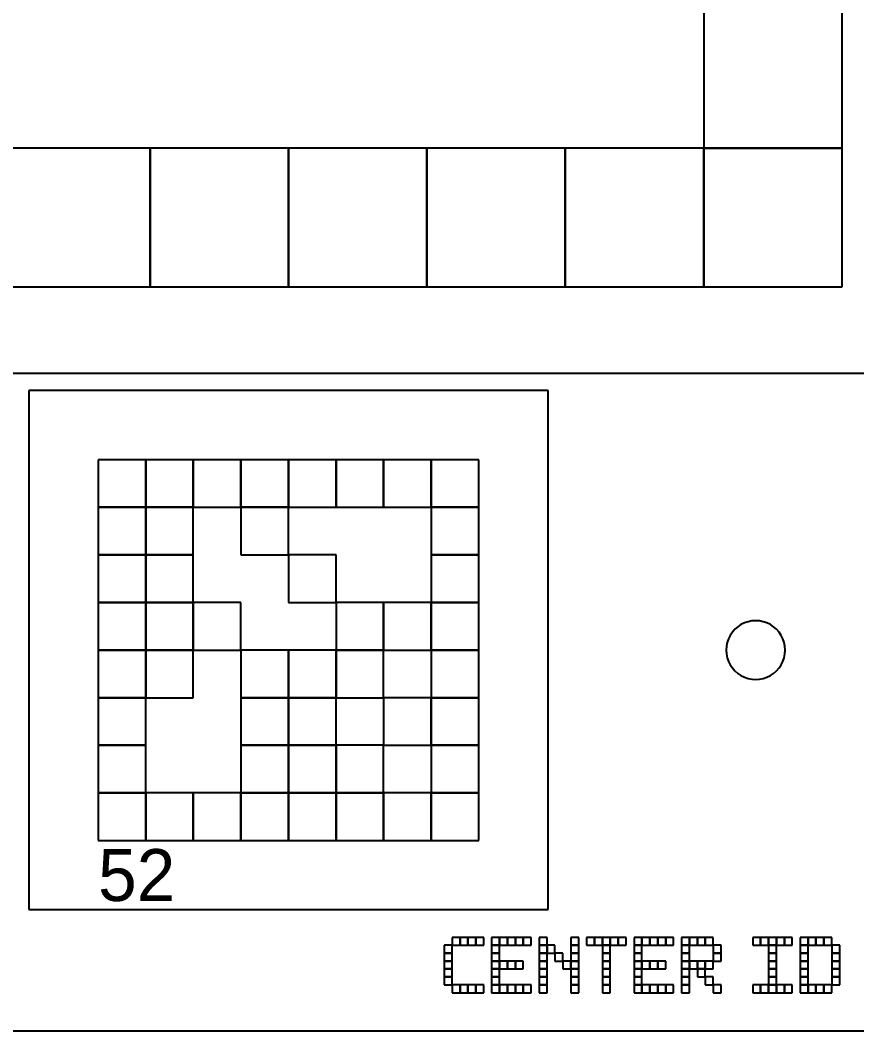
# Model space of a CAD drawing. Extents: x 0 to 490, y -8 to 329.
# Drawn here: x 399.5 to 447.8, y 0 to 58.4 of the extents above; entities that cross this region are included whole.
import ezdxf

# ---------------------------------------------------------------- set-up
doc = ezdxf.new("R2010")
doc.units = 0
for name, color, linetype in [('BLACK_POCKET', 7, 'CONTINUOUS'), ('BOARD_TEXT', 2, 'CONTINUOUS'), ('CUT', 1, 'CONTINUOUS'), ('LABEL', 3, 'CONTINUOUS'), ('MOUNT_HOLE', 5, 'CONTINUOUS'), ('QUIET_ZONE', 4, 'CONTINUOUS'), ('TAG_BOUNDARY', 8, 'CONTINUOUS')]:
    doc.layers.add(name, color=color, linetype=linetype)

msp = doc.modelspace()

# ---------------------------------------------------------------- linework, layer by layer
at = {"layer": 'BLACK_POCKET'}
for p, q in [((439, 59), (439, 51)), ((447, 51), (447, 59)), ((407, 51), (399, 51)), ((407, 43), (407, 51)), ((415, 51), (407, 51)), ((407, 51), (407, 43)), ((415, 43), (415, 51)), ((423, 51), (415, 51)), ((415, 51), (415, 43)), ((423, 43), (423, 51)), ((431, 51), (423, 51)), ((423, 51), (423, 43)), ((431, 43), (431, 51)), ((439, 51), (431, 51)), ((431, 51), (431, 43)), ((439, 51), (447, 51)), ((439, 43), (439, 51)), ((447, 51), (439, 51)), ((439, 51), (439, 43)), ((447, 43), (447, 51)), ((399, 43), (407, 43)), ((407, 43), (415, 43)), ((415, 43), (423, 43)), ((423, 43), (431, 43)), ((431, 43), (439, 43)), ((439, 43), (447, 43)), ((406.75, 33), (404, 33)), ((404, 33), (404, 30.25)), ((406.75, 30.25), (406.75, 33)), ((409.5, 33), (406.75, 33)), ((406.75, 33), (406.75, 30.25)), ((409.5, 30.25), (409.5, 33)), ((412.25, 33), (409.5, 33)), ((409.5, 33), (409.5, 30.25)), ((412.25, 30.25), (412.25, 33)), ((415, 33), (412.25, 33)), ((412.25, 33), (412.25, 30.25)), ((415, 30.25), (415, 33)), ((417.75, 33), (415, 33)), ((415, 33), (415, 30.25)), ((417.75, 30.25), (417.75, 33)), ((420.5, 33), (417.75, 33)), ((417.75, 33), (417.75, 30.25)), ((420.5, 30.25), (420.5, 33)), ((423.25, 33), (420.5, 33)), ((420.5, 33), (420.5, 30.25)), ((423.25, 30.25), (423.25, 33)), ((426, 33), (423.25, 33)), ((423.25, 33), (423.25, 30.25)), ((426, 30.25), (426, 33)), ((404, 30.25), (406.75, 30.25)), ((406.75, 30.25), (404, 30.25)), ((404, 30.25), (404, 27.5)), ((406.75, 30.25), (409.5, 30.25)), ((406.75, 27.5), (406.75, 30.25)), ((409.5, 30.25), (406.75, 30.25)), ((406.75, 30.25), (406.75, 27.5)), ((409.5, 30.25), (412.25, 30.25)), ((409.5, 27.5), (409.5, 30.25)), ((412.25, 30.25), (415, 30.25)), ((415, 30.25), (412.25, 30.25)), ((412.25, 30.25), (412.25, 27.5)), ((415, 30.25), (417.75, 30.25)), ((415, 27.5), (415, 30.25)), ((417.75, 30.25), (420.5, 30.25)), ((420.5, 30.25), (423.25, 30.25)), ((423.25, 30.25), (426, 30.25)), ((426, 30.25), (423.25, 30.25)), ((423.25, 30.25), (423.25, 27.5)), ((426, 27.5), (426, 30.25)), ((404, 27.5), (406.75, 27.5)), ((406.75, 27.5), (404, 27.5)), ((404, 27.5), (404, 24.75)), ((406.75, 27.5), (409.5, 27.5)), ((406.75, 24.75), (406.75, 27.5)), ((409.5, 27.5), (406.75, 27.5)), ((406.75, 27.5), (406.75, 24.75)), ((409.5, 24.75), (409.5, 27.5)), ((412.25, 27.5), (415, 27.5)), ((417.75, 27.5), (415, 27.5)), ((415, 27.5), (415, 24.75)), ((417.75, 24.75), (417.75, 27.5)), ((423.25, 27.5), (426, 27.5)), ((426, 27.5), (423.25, 27.5)), ((423.25, 27.5), (423.25, 24.75)), ((426, 24.75), (426, 27.5)), ((404, 24.75), (406.75, 24.75)), ((406.75, 24.75), (404, 24.75)), ((404, 24.75), (404, 22)), ((406.75, 24.75), (409.5, 24.75)), ((406.75, 22), (406.75, 24.75)), ((409.5, 24.75), (406.75, 24.75)), ((406.75, 24.75), (406.75, 22)), ((409.5, 22), (409.5, 24.75)), ((412.25, 24.75), (409.5, 24.75)), ((409.5, 24.75), (409.5, 22)), ((412.25, 22), (412.25, 24.75)), ((415, 24.75), (417.75, 24.75)), ((420.5, 24.75), (417.75, 24.75)), ((417.75, 24.75), (417.75, 22)), ((420.5, 22), (420.5, 24.75)), ((423.25, 24.75), (420.5, 24.75)), ((420.5, 24.75), (420.5, 22)), ((423.25, 24.75), (426, 24.75)), ((423.25, 22), (423.25, 24.75)), ((426, 24.75), (423.25, 24.75)), ((423.25, 24.75), (423.25, 22)), ((426, 22), (426, 24.75)), ((404, 22), (406.75, 22)), ((406.75, 22), (404, 22)), ((404, 22), (404, 19.25)), ((406.75, 22), (409.5, 22)), ((406.75, 19.25), (406.75, 22)), ((409.5, 22), (406.75, 22)), ((406.75, 22), (406.75, 19.25)), ((409.5, 22), (412.25, 22)), ((409.5, 19.25), (409.5, 22)), ((415, 22), (412.25, 22)), ((412.25, 22), (412.25, 19.25)), ((415, 19.25), (415, 22)), ((417.75, 22), (415, 22)), ((415, 22), (415, 19.25)), ((417.75, 22), (420.5, 22)), ((417.75, 19.25), (417.75, 22)), ((420.5, 22), (417.75, 22)), ((417.75, 22), (417.75, 19.25)), ((420.5, 22), (423.25, 22)), ((420.5, 19.25), (420.5, 22)), ((423.25, 22), (426, 22)), ((426, 22), (423.25, 22)), ((423.25, 22), (423.25, 19.25)), ((426, 19.25), (426, 22)), ((404, 19.25), (406.75, 19.25)), ((406.75, 19.25), (404, 19.25)), ((404, 19.25), (404, 16.5)), ((406.75, 19.25), (409.5, 19.25)), ((406.75, 16.5), (406.75, 19.25)), ((412.25, 19.25), (415, 19.25)), ((415, 19.25), (412.25, 19.25)), ((412.25, 19.25), (412.25, 16.5)), ((415, 19.25), (417.75, 19.25)), ((415, 16.5), (415, 19.25)), ((417.75, 19.25), (415, 19.25)), ((415, 19.25), (415, 16.5)), ((417.75, 19.25), (420.5, 19.25)), ((417.75, 16.5), (417.75, 19.25)), ((423.25, 19.25), (420.5, 19.25)), ((420.5, 19.25), (420.5, 16.5)), ((423.25, 19.25), (426, 19.25)), ((423.25, 16.5), (423.25, 19.25)), ((426, 19.25), (423.25, 19.25)), ((423.25, 19.25), (423.25, 16.5)), ((426, 16.5), (426, 19.25)), ((404, 16.5), (406.75, 16.5)), ((406.75, 16.5), (404, 16.5)), ((404, 16.5), (404, 13.75)), ((406.75, 13.75), (406.75, 16.5)), ((412.25, 16.5), (415, 16.5)), ((415, 16.5), (412.25, 16.5)), ((412.25, 16.5), (412.25, 13.75)), ((415, 16.5), (417.75, 16.5)), ((415, 13.75), (415, 16.5)), ((417.75, 16.5), (415, 16.5)), ((415, 16.5), (415, 13.75)), ((417.75, 13.75), (417.75, 16.5)), ((420.5, 16.5), (417.75, 16.5)), ((417.75, 16.5), (417.75, 13.75)), ((420.5, 16.5), (423.25, 16.5)), ((420.5, 13.75), (420.5, 16.5)), ((423.25, 16.5), (426, 16.5)), ((426, 16.5), (423.25, 16.5)), ((423.25, 16.5), (423.25, 13.75)), ((426, 13.75), (426, 16.5)), ((404, 13.75), (406.75, 13.75)), ((406.75, 13.75), (404, 13.75)), ((404, 13.75), (404, 11)), ((406.75, 11), (406.75, 13.75)), ((409.5, 13.75), (406.75, 13.75)), ((406.75, 13.75), (406.75, 11)), ((409.5, 11), (409.5, 13.75)), ((412.25, 13.75), (409.5, 13.75)), ((409.5, 13.75), (409.5, 11)), ((412.25, 13.75), (415, 13.75)), ((412.25, 11), (412.25, 13.75)), ((415, 13.75), (412.25, 13.75)), ((412.25, 13.75), (412.25, 11)), ((415, 13.75), (417.75, 13.75)), ((415, 11), (415, 13.75)), ((417.75, 13.75), (415, 13.75)), ((415, 13.75), (415, 11)), ((417.75, 13.75), (420.5, 13.75)), ((417.75, 11), (417.75, 13.75)), ((420.5, 13.75), (417.75, 13.75)), ((417.75, 13.75), (417.75, 11)), ((420.5, 11), (420.5, 13.75)), ((423.25, 13.75), (420.5, 13.75)), ((420.5, 13.75), (420.5, 11)), ((423.25, 13.75), (426, 13.75)), ((423.25, 11), (423.25, 13.75)), ((426, 13.75), (423.25, 13.75)), ((423.25, 13.75), (423.25, 11)), ((426, 11), (426, 13.75)), ((404, 11), (406.75, 11)), ((406.75, 11), (409.5, 11)), ((409.5, 11), (412.25, 11)), ((412.25, 11), (415, 11)), ((415, 11), (417.75, 11)), ((417.75, 11), (420.5, 11)), ((420.5, 11), (423.25, 11)), ((423.25, 11), (426, 11))]:
    msp.add_line(p, q, dxfattribs=at)
at = {"layer": 'BOARD_TEXT'}
for p, q in [((424.914286, 5.4), (424.457143, 5.4)), ((424.457143, 5.4), (424.457143, 4.942857)), ((424.914286, 4.942857), (424.914286, 5.4)), ((425.371429, 5.4), (424.914286, 5.4)), ((424.914286, 5.4), (424.914286, 4.942857)), ((425.371429, 4.942857), (425.371429, 5.4)), ((425.828571, 5.4), (425.371429, 5.4)), ((425.371429, 5.4), (425.371429, 4.942857)), ((425.828571, 4.942857), (425.828571, 5.4)), ((426.285714, 5.4), (425.828571, 5.4)), ((425.828571, 5.4), (425.828571, 4.942857)), ((426.285714, 4.942857), (426.285714, 5.4)), ((427.2, 5.4), (426.742857, 5.4)), ((426.742857, 5.4), (426.742857, 4.942857)), ((427.2, 4.942857), (427.2, 5.4)), ((427.657143, 5.4), (427.2, 5.4)), ((427.2, 5.4), (427.2, 4.942857)), ((427.657143, 4.942857), (427.657143, 5.4)), ((428.114286, 5.4), (427.657143, 5.4)), ((427.657143, 5.4), (427.657143, 4.942857)), ((428.114286, 4.942857), (428.114286, 5.4)), ((428.571429, 5.4), (428.114286, 5.4)), ((428.114286, 5.4), (428.114286, 4.942857)), ((428.571429, 4.942857), (428.571429, 5.4)), ((429.028571, 5.4), (428.571429, 5.4)), ((428.571429, 5.4), (428.571429, 4.942857)), ((429.028571, 4.942857), (429.028571, 5.4)), ((429.942857, 5.4), (429.485714, 5.4)), ((429.485714, 5.4), (429.485714, 4.942857)), ((429.942857, 4.942857), (429.942857, 5.4)), ((431.771429, 5.4), (431.314286, 5.4)), ((431.314286, 5.4), (431.314286, 4.942857)), ((431.771429, 4.942857), (431.771429, 5.4)), ((432.685714, 5.4), (432.228571, 5.4)), ((432.228571, 5.4), (432.228571, 4.942857)), ((432.685714, 4.942857), (432.685714, 5.4)), ((433.142857, 5.4), (432.685714, 5.4)), ((432.685714, 5.4), (432.685714, 4.942857)), ((433.142857, 4.942857), (433.142857, 5.4)), ((433.6, 5.4), (433.142857, 5.4)), ((433.142857, 5.4), (433.142857, 4.942857)), ((433.6, 4.942857), (433.6, 5.4)), ((434.057143, 5.4), (433.6, 5.4)), ((433.6, 5.4), (433.6, 4.942857)), ((434.057143, 4.942857), (434.057143, 5.4)), ((434.514286, 5.4), (434.057143, 5.4)), ((434.057143, 5.4), (434.057143, 4.942857)), ((434.514286, 4.942857), (434.514286, 5.4)), ((435.428571, 5.4), (434.971429, 5.4)), ((434.971429, 5.4), (434.971429, 4.942857)), ((435.428571, 4.942857), (435.428571, 5.4)), ((435.885714, 5.4), (435.428571, 5.4)), ((435.428571, 5.4), (435.428571, 4.942857)), ((435.885714, 4.942857), (435.885714, 5.4)), ((436.342857, 5.4), (435.885714, 5.4)), ((435.885714, 5.4), (435.885714, 4.942857)), ((436.342857, 4.942857), (436.342857, 5.4)), ((436.8, 5.4), (436.342857, 5.4)), ((436.342857, 5.4), (436.342857, 4.942857)), ((436.8, 4.942857), (436.8, 5.4)), ((437.257143, 5.4), (436.8, 5.4)), ((436.8, 5.4), (436.8, 4.942857)), ((437.257143, 4.942857), (437.257143, 5.4)), ((438.171429, 5.4), (437.714286, 5.4)), ((437.714286, 5.4), (437.714286, 4.942857)), ((438.171429, 4.942857), (438.171429, 5.4)), ((438.628571, 5.4), (438.171429, 5.4)), ((438.171429, 5.4), (438.171429, 4.942857)), ((438.628571, 4.942857), (438.628571, 5.4)), ((439.085714, 5.4), (438.628571, 5.4)), ((438.628571, 5.4), (438.628571, 4.942857)), ((439.085714, 4.942857), (439.085714, 5.4)), ((439.542857, 5.4), (439.085714, 5.4)), ((439.085714, 5.4), (439.085714, 4.942857)), ((439.542857, 4.942857), (439.542857, 5.4)), ((442.285714, 5.4), (441.828571, 5.4)), ((441.828571, 5.4), (441.828571, 4.942857)), ((442.285714, 4.942857), (442.285714, 5.4)), ((442.742857, 5.4), (442.285714, 5.4)), ((442.285714, 5.4), (442.285714, 4.942857)), ((442.742857, 4.942857), (442.742857, 5.4)), ((443.2, 5.4), (442.742857, 5.4)), ((442.742857, 5.4), (442.742857, 4.942857)), ((443.2, 4.942857), (443.2, 5.4)), ((443.657143, 5.4), (443.2, 5.4)), ((443.2, 5.4), (443.2, 4.942857)), ((443.657143, 4.942857), (443.657143, 5.4)), ((444.114286, 5.4), (443.657143, 5.4)), ((443.657143, 5.4), (443.657143, 4.942857)), ((444.114286, 4.942857), (444.114286, 5.4)), ((445.028571, 5.4), (444.571429, 5.4)), ((444.571429, 5.4), (444.571429, 4.942857)), ((445.028571, 4.942857), (445.028571, 5.4)), ((445.485714, 5.4), (445.028571, 5.4)), ((445.028571, 5.4), (445.028571, 4.942857)), ((445.485714, 4.942857), (445.485714, 5.4)), ((445.942857, 5.4), (445.485714, 5.4)), ((445.485714, 5.4), (445.485714, 4.942857)), ((445.942857, 4.942857), (445.942857, 5.4)), ((446.4, 5.4), (445.942857, 5.4)), ((445.942857, 5.4), (445.942857, 4.942857)), ((446.4, 4.942857), (446.4, 5.4)), ((424.457143, 4.942857), (424, 4.942857)), ((424, 4.942857), (424, 4.485714)), ((424.457143, 4.942857), (424.914286, 4.942857)), ((424.457143, 4.485714), (424.457143, 4.942857)), ((424.914286, 4.942857), (425.371429, 4.942857)), ((425.371429, 4.942857), (425.828571, 4.942857)), ((425.828571, 4.942857), (426.285714, 4.942857)), ((426.742857, 4.942857), (427.2, 4.942857)), ((427.2, 4.942857), (426.742857, 4.942857)), ((426.742857, 4.942857), (426.742857, 4.485714)), ((427.2, 4.942857), (427.657143, 4.942857)), ((427.2, 4.485714), (427.2, 4.942857)), ((427.657143, 4.942857), (428.114286, 4.942857)), ((428.114286, 4.942857), (428.571429, 4.942857)), ((428.571429, 4.942857), (429.028571, 4.942857)), ((429.485714, 4.942857), (429.942857, 4.942857)), ((429.942857, 4.942857), (429.485714, 4.942857)), ((429.485714, 4.942857), (429.485714, 4.485714)), ((429.942857, 4.485714), (429.942857, 4.942857)), ((430.4, 4.942857), (429.942857, 4.942857)), ((429.942857, 4.942857), (429.942857, 4.485714)), ((430.4, 4.485714), (430.4, 4.942857)), ((431.314286, 4.942857), (431.771429, 4.942857)), ((431.771429, 4.942857), (431.314286, 4.942857)), ((431.314286, 4.942857), (431.314286, 4.485714)), ((431.771429, 4.485714), (431.771429, 4.942857)), ((432.228571, 4.942857), (432.685714, 4.942857)), ((432.685714, 4.942857), (433.142857, 4.942857)), ((433.142857, 4.942857), (433.6, 4.942857)), ((433.6, 4.942857), (433.142857, 4.942857)), ((433.142857, 4.942857), (433.142857, 4.485714)), ((433.6, 4.942857), (434.057143, 4.942857)), ((433.6, 4.485714), (433.6, 4.942857)), ((434.057143, 4.942857), (434.514286, 4.942857)), ((434.971429, 4.942857), (435.428571, 4.942857)), ((435.428571, 4.942857), (434.971429, 4.942857)), ((434.971429, 4.942857), (434.971429, 4.485714)), ((435.428571, 4.942857), (435.885714, 4.942857)), ((435.428571, 4.485714), (435.428571, 4.942857)), ((435.885714, 4.942857), (436.342857, 4.942857)), ((436.342857, 4.942857), (436.8, 4.942857)), ((436.8, 4.942857), (437.257143, 4.942857)), ((437.714286, 4.942857), (438.171429, 4.942857)), ((438.171429, 4.942857), (437.714286, 4.942857)), ((437.714286, 4.942857), (437.714286, 4.485714)), ((438.171429, 4.942857), (438.628571, 4.942857)), ((438.171429, 4.485714), (438.171429, 4.942857)), ((438.628571, 4.942857), (439.085714, 4.942857)), ((439.085714, 4.942857), (439.542857, 4.942857)), ((440, 4.942857), (439.542857, 4.942857)), ((439.542857, 4.942857), (439.542857, 4.485714)), ((440, 4.485714), (440, 4.942857)), ((441.828571, 4.942857), (442.285714, 4.942857)), ((442.285714, 4.942857), (442.742857, 4.942857)), ((442.742857, 4.942857), (443.2, 4.942857)), ((443.2, 4.942857), (442.742857, 4.942857)), ((442.742857, 4.942857), (442.742857, 4.485714)), ((443.2, 4.942857), (443.657143, 4.942857)), ((443.2, 4.485714), (443.2, 4.942857)), ((443.657143, 4.942857), (444.114286, 4.942857)), ((444.571429, 4.942857), (445.028571, 4.942857)), ((445.028571, 4.942857), (444.571429, 4.942857)), ((444.571429, 4.942857), (444.571429, 4.485714)), ((445.028571, 4.942857), (445.485714, 4.942857)), ((445.028571, 4.485714), (445.028571, 4.942857)), ((445.485714, 4.942857), (445.942857, 4.942857)), ((445.942857, 4.942857), (446.4, 4.942857)), ((446.857143, 4.942857), (446.4, 4.942857)), ((446.4, 4.942857), (446.4, 4.485714)), ((446.857143, 4.485714), (446.857143, 4.942857)), ((424, 4.485714), (424.457143, 4.485714)), ((424.457143, 4.485714), (424, 4.485714)), ((424, 4.485714), (424, 4.028571)), ((424.457143, 4.028571), (424.457143, 4.485714)), ((426.742857, 4.485714), (427.2, 4.485714)), ((427.2, 4.485714), (426.742857, 4.485714)), ((426.742857, 4.485714), (426.742857, 4.028571)), ((427.2, 4.028571), (427.2, 4.485714)), ((429.485714, 4.485714), (429.942857, 4.485714)), ((429.942857, 4.485714), (429.485714, 4.485714)), ((429.485714, 4.485714), (429.485714, 4.028571)), ((429.942857, 4.485714), (430.4, 4.485714)), ((429.942857, 4.028571), (429.942857, 4.485714)), ((430.857143, 4.485714), (430.4, 4.485714)), ((430.4, 4.485714), (430.4, 4.028571)), ((430.857143, 4.028571), (430.857143, 4.485714)), ((431.314286, 4.485714), (431.771429, 4.485714)), ((431.771429, 4.485714), (431.314286, 4.485714)), ((431.314286, 4.485714), (431.314286, 4.028571)), ((431.771429, 4.028571), (431.771429, 4.485714)), ((433.142857, 4.485714), (433.6, 4.485714)), ((433.6, 4.485714), (433.142857, 4.485714)), ((433.142857, 4.485714), (433.142857, 4.028571)), ((433.6, 4.028571), (433.6, 4.485714)), ((434.971429, 4.485714), (435.428571, 4.485714)), ((435.428571, 4.485714), (434.971429, 4.485714)), ((434.971429, 4.485714), (434.971429, 4.028571)), ((435.428571, 4.028571), (435.428571, 4.485714)), ((437.714286, 4.485714), (438.171429, 4.485714)), ((438.171429, 4.485714), (437.714286, 4.485714)), ((437.714286, 4.485714), (437.714286, 4.028571)), ((438.171429, 4.028571), (438.171429, 4.485714)), ((439.542857, 4.485714), (440, 4.485714)), ((440, 4.485714), (439.542857, 4.485714)), ((439.542857, 4.485714), (439.542857, 4.028571)), ((440, 4.028571), (440, 4.485714)), ((442.742857, 4.485714), (443.2, 4.485714)), ((443.2, 4.485714), (442.742857, 4.485714)), ((442.742857, 4.485714), (442.742857, 4.028571)), ((443.2, 4.028571), (443.2, 4.485714)), ((444.571429, 4.485714), (445.028571, 4.485714)), ((445.028571, 4.485714), (444.571429, 4.485714)), ((444.571429, 4.485714), (444.571429, 4.028571)), ((445.028571, 4.028571), (445.028571, 4.485714)), ((446.4, 4.485714), (446.857143, 4.485714)), ((446.857143, 4.485714), (446.4, 4.485714)), ((446.4, 4.485714), (446.4, 4.028571)), ((446.857143, 4.028571), (446.857143, 4.485714)), ((424, 4.028571), (424.457143, 4.028571)), ((424.457143, 4.028571), (424, 4.028571)), ((424, 4.028571), (424, 3.571429)), ((424, 3.571429), (424.457143, 3.571429)), ((424.457143, 3.571429), (424, 3.571429)), ((424, 3.571429), (424, 3.114286)), ((424.457143, 3.571429), (424.457143, 4.028571)), ((424.457143, 3.114286), (424.457143, 3.571429)), ((426.742857, 4.028571), (427.2, 4.028571)), ((427.2, 4.028571), (426.742857, 4.028571)), ((426.742857, 4.028571), (426.742857, 3.571429)), ((426.742857, 3.571429), (427.2, 3.571429)), ((427.2, 3.571429), (426.742857, 3.571429)), ((426.742857, 3.571429), (426.742857, 3.114286)), ((427.2, 3.571429), (427.2, 4.028571)), ((427.657143, 4.028571), (427.2, 4.028571)), ((427.2, 4.028571), (427.2, 3.571429)), ((427.2, 3.571429), (427.657143, 3.571429)), ((427.2, 3.114286), (427.2, 3.571429)), ((427.657143, 3.571429), (427.657143, 4.028571)), ((428.114286, 4.028571), (427.657143, 4.028571)), ((427.657143, 4.028571), (427.657143, 3.571429)), ((427.657143, 3.571429), (428.114286, 3.571429)), ((428.114286, 3.571429), (428.114286, 4.028571)), ((428.571429, 4.028571), (428.114286, 4.028571)), ((428.114286, 4.028571), (428.114286, 3.571429)), ((428.114286, 3.571429), (428.571429, 3.571429)), ((428.571429, 3.571429), (428.571429, 4.028571)), ((429.485714, 4.028571), (429.942857, 4.028571)), ((429.942857, 4.028571), (429.485714, 4.028571)), ((429.485714, 4.028571), (429.485714, 3.571429)), ((429.485714, 3.571429), (429.942857, 3.571429)), ((429.942857, 3.571429), (429.485714, 3.571429)), ((429.485714, 3.571429), (429.485714, 3.114286)), ((429.942857, 3.571429), (429.942857, 4.028571)), ((429.942857, 3.114286), (429.942857, 3.571429)), ((430.4, 4.028571), (430.857143, 4.028571)), ((431.314286, 4.028571), (430.857143, 4.028571)), ((430.857143, 4.028571), (430.857143, 3.571429)), ((430.857143, 3.571429), (431.314286, 3.571429)), ((431.314286, 4.028571), (431.771429, 4.028571)), ((431.314286, 3.571429), (431.314286, 4.028571)), ((431.771429, 4.028571), (431.314286, 4.028571)), ((431.314286, 4.028571), (431.314286, 3.571429)), ((431.314286, 3.571429), (431.771429, 3.571429)), ((431.771429, 3.571429), (431.314286, 3.571429)), ((431.314286, 3.571429), (431.314286, 3.114286)), ((431.771429, 3.571429), (431.771429, 4.028571)), ((431.771429, 3.114286), (431.771429, 3.571429)), ((433.142857, 4.028571), (433.6, 4.028571)), ((433.6, 4.028571), (433.142857, 4.028571)), ((433.142857, 4.028571), (433.142857, 3.571429)), ((433.142857, 3.571429), (433.6, 3.571429)), ((433.6, 3.571429), (433.142857, 3.571429)), ((433.142857, 3.571429), (433.142857, 3.114286)), ((433.6, 3.571429), (433.6, 4.028571)), ((433.6, 3.114286), (433.6, 3.571429)), ((434.971429, 4.028571), (435.428571, 4.028571)), ((435.428571, 4.028571), (434.971429, 4.028571)), ((434.971429, 4.028571), (434.971429, 3.571429)), ((434.971429, 3.571429), (435.428571, 3.571429)), ((435.428571, 3.571429), (434.971429, 3.571429)), ((434.971429, 3.571429), (434.971429, 3.114286)), ((435.428571, 3.571429), (435.428571, 4.028571)), ((435.885714, 4.028571), (435.428571, 4.028571)), ((435.428571, 4.028571), (435.428571, 3.571429)), ((435.428571, 3.571429), (435.885714, 3.571429)), ((435.428571, 3.114286), (435.428571, 3.571429)), ((435.885714, 3.571429), (435.885714, 4.028571)), ((436.342857, 4.028571), (435.885714, 4.028571)), ((435.885714, 4.028571), (435.885714, 3.571429)), ((435.885714, 3.571429), (436.342857, 3.571429)), ((436.342857, 3.571429), (436.342857, 4.028571)), ((436.8, 4.028571), (436.342857, 4.028571)), ((436.342857, 4.028571), (436.342857, 3.571429)), ((436.342857, 3.571429), (436.8, 3.571429)), ((436.8, 3.571429), (436.8, 4.028571)), ((437.714286, 4.028571), (438.171429, 4.028571)), ((438.171429, 4.028571), (437.714286, 4.028571)), ((437.714286, 4.028571), (437.714286, 3.571429)), ((437.714286, 3.571429), (438.171429, 3.571429)), ((438.171429, 3.571429), (437.714286, 3.571429)), ((437.714286, 3.571429), (437.714286, 3.114286)), ((438.171429, 3.571429), (438.171429, 4.028571)), ((438.628571, 4.028571), (438.171429, 4.028571)), ((438.171429, 4.028571), (438.171429, 3.571429)), ((438.171429, 3.571429), (438.628571, 3.571429)), ((438.171429, 3.114286), (438.171429, 3.571429)), ((438.628571, 3.571429), (438.628571, 4.028571)), ((439.085714, 4.028571), (438.628571, 4.028571)), ((438.628571, 4.028571), (438.628571, 3.571429)), ((438.628571, 3.571429), (439.085714, 3.571429)), ((439.085714, 3.571429), (438.628571, 3.571429)), ((438.628571, 3.571429), (438.628571, 3.114286)), ((439.085714, 3.571429), (439.085714, 4.028571)), ((439.542857, 4.028571), (439.085714, 4.028571)), ((439.085714, 4.028571), (439.085714, 3.571429)), ((439.085714, 3.571429), (439.542857, 3.571429)), ((439.085714, 3.114286), (439.085714, 3.571429)), ((439.542857, 4.028571), (440, 4.028571)), ((439.542857, 3.571429), (439.542857, 4.028571)), ((442.742857, 4.028571), (443.2, 4.028571)), ((443.2, 4.028571), (442.742857, 4.028571)), ((442.742857, 4.028571), (442.742857, 3.571429)), ((442.742857, 3.571429), (443.2, 3.571429)), ((443.2, 3.571429), (442.742857, 3.571429)), ((442.742857, 3.571429), (442.742857, 3.114286)), ((443.2, 3.571429), (443.2, 4.028571)), ((443.2, 3.114286), (443.2, 3.571429)), ((444.571429, 4.028571), (445.028571, 4.028571)), ((445.028571, 4.028571), (444.571429, 4.028571)), ((444.571429, 4.028571), (444.571429, 3.571429)), ((444.571429, 3.571429), (445.028571, 3.571429)), ((445.028571, 3.571429), (444.571429, 3.571429)), ((444.571429, 3.571429), (444.571429, 3.114286)), ((445.028571, 3.571429), (445.028571, 4.028571)), ((445.028571, 3.114286), (445.028571, 3.571429)), ((446.4, 4.028571), (446.857143, 4.028571)), ((446.857143, 4.028571), (446.4, 4.028571)), ((446.4, 4.028571), (446.4, 3.571429)), ((446.4, 3.571429), (446.857143, 3.571429)), ((446.857143, 3.571429), (446.4, 3.571429)), ((446.4, 3.571429), (446.4, 3.114286)), ((446.857143, 3.571429), (446.857143, 4.028571)), ((446.857143, 3.114286), (446.857143, 3.571429)), ((424, 3.114286), (424.457143, 3.114286)), ((424.457143, 3.114286), (424, 3.114286)), ((424, 3.114286), (424, 2.657143)), ((424.457143, 2.657143), (424.457143, 3.114286)), ((426.742857, 3.114286), (427.2, 3.114286)), ((427.2, 3.114286), (426.742857, 3.114286)), ((426.742857, 3.114286), (426.742857, 2.657143)), ((427.2, 2.657143), (427.2, 3.114286)), ((429.485714, 3.114286), (429.942857, 3.114286)), ((429.942857, 3.114286), (429.485714, 3.114286)), ((429.485714, 3.114286), (429.485714, 2.657143)), ((429.942857, 2.657143), (429.942857, 3.114286)), ((431.314286, 3.114286), (431.771429, 3.114286)), ((431.771429, 3.114286), (431.314286, 3.114286)), ((431.314286, 3.114286), (431.314286, 2.657143)), ((431.771429, 2.657143), (431.771429, 3.114286)), ((433.142857, 3.114286), (433.6, 3.114286)), ((433.6, 3.114286), (433.142857, 3.114286)), ((433.142857, 3.114286), (433.142857, 2.657143)), ((433.6, 2.657143), (433.6, 3.114286)), ((434.971429, 3.114286), (435.428571, 3.114286)), ((435.428571, 3.114286), (434.971429, 3.114286)), ((434.971429, 3.114286), (434.971429, 2.657143)), ((435.428571, 2.657143), (435.428571, 3.114286)), ((437.714286, 3.114286), (438.171429, 3.114286)), ((438.171429, 3.114286), (437.714286, 3.114286)), ((437.714286, 3.114286), (437.714286, 2.657143)), ((438.171429, 2.657143), (438.171429, 3.114286)), ((438.628571, 3.114286), (439.085714, 3.114286)), ((439.542857, 3.114286), (439.085714, 3.114286)), ((439.085714, 3.114286), (439.085714, 2.657143)), ((439.542857, 2.657143), (439.542857, 3.114286)), ((442.742857, 3.114286), (443.2, 3.114286)), ((443.2, 3.114286), (442.742857, 3.114286)), ((442.742857, 3.114286), (442.742857, 2.657143)), ((443.2, 2.657143), (443.2, 3.114286)), ((444.571429, 3.114286), (445.028571, 3.114286)), ((445.028571, 3.114286), (444.571429, 3.114286)), ((444.571429, 3.114286), (444.571429, 2.657143)), ((445.028571, 2.657143), (445.028571, 3.114286)), ((446.4, 3.114286), (446.857143, 3.114286)), ((446.857143, 3.114286), (446.4, 3.114286)), ((446.4, 3.114286), (446.4, 2.657143)), ((446.857143, 2.657143), (446.857143, 3.114286)), ((424, 2.657143), (424.457143, 2.657143)), ((424.914286, 2.657143), (424.457143, 2.657143)), ((424.457143, 2.657143), (424.457143, 2.2)), ((424.914286, 2.2), (424.914286, 2.657143)), ((425.371429, 2.657143), (424.914286, 2.657143)), ((424.914286, 2.657143), (424.914286, 2.2)), ((425.371429, 2.2), (425.371429, 2.657143)), ((425.828571, 2.657143), (425.371429, 2.657143)), ((425.371429, 2.657143), (425.371429, 2.2)), ((425.828571, 2.2), (425.828571, 2.657143)), ((426.285714, 2.657143), (425.828571, 2.657143)), ((425.828571, 2.657143), (425.828571, 2.2)), ((426.285714, 2.2), (426.285714, 2.657143)), ((426.742857, 2.657143), (427.2, 2.657143)), ((427.2, 2.657143), (426.742857, 2.657143)), ((426.742857, 2.657143), (426.742857, 2.2)), ((427.2, 2.2), (427.2, 2.657143)), ((427.657143, 2.657143), (427.2, 2.657143)), ((427.2, 2.657143), (427.2, 2.2)), ((427.657143, 2.2), (427.657143, 2.657143)), ((428.114286, 2.657143), (427.657143, 2.657143)), ((427.657143, 2.657143), (427.657143, 2.2)), ((428.114286, 2.2), (428.114286, 2.657143)), ((428.571429, 2.657143), (428.114286, 2.657143)), ((428.114286, 2.657143), (428.114286, 2.2)), ((428.571429, 2.2), (428.571429, 2.657143)), ((429.028571, 2.657143), (428.571429, 2.657143)), ((428.571429, 2.657143), (428.571429, 2.2)), ((429.028571, 2.2), (429.028571, 2.657143)), ((429.485714, 2.657143), (429.942857, 2.657143)), ((429.942857, 2.657143), (429.485714, 2.657143)), ((429.485714, 2.657143), (429.485714, 2.2)), ((429.942857, 2.2), (429.942857, 2.657143)), ((431.314286, 2.657143), (431.771429, 2.657143)), ((431.771429, 2.657143), (431.314286, 2.657143)), ((431.314286, 2.657143), (431.314286, 2.2)), ((431.771429, 2.2), (431.771429, 2.657143)), ((433.142857, 2.657143), (433.6, 2.657143)), ((433.6, 2.657143), (433.142857, 2.657143)), ((433.142857, 2.657143), (433.142857, 2.2)), ((433.6, 2.2), (433.6, 2.657143)), ((434.971429, 2.657143), (435.428571, 2.657143)), ((435.428571, 2.657143), (434.971429, 2.657143)), ((434.971429, 2.657143), (434.971429, 2.2)), ((435.428571, 2.2), (435.428571, 2.657143)), ((435.885714, 2.657143), (435.428571, 2.657143)), ((435.428571, 2.657143), (435.428571, 2.2)), ((435.885714, 2.2), (435.885714, 2.657143)), ((436.342857, 2.657143), (435.885714, 2.657143)), ((435.885714, 2.657143), (435.885714, 2.2)), ((436.342857, 2.2), (436.342857, 2.657143)), ((436.8, 2.657143), (436.342857, 2.657143)), ((436.342857, 2.657143), (436.342857, 2.2)), ((436.8, 2.2), (436.8, 2.657143)), ((437.257143, 2.657143), (436.8, 2.657143)), ((436.8, 2.657143), (436.8, 2.2)), ((437.257143, 2.2), (437.257143, 2.657143)), ((437.714286, 2.657143), (438.171429, 2.657143)), ((438.171429, 2.657143), (437.714286, 2.657143)), ((437.714286, 2.657143), (437.714286, 2.2)), ((438.171429, 2.2), (438.171429, 2.657143)), ((439.085714, 2.657143), (439.542857, 2.657143)), ((440, 2.657143), (439.542857, 2.657143)), ((439.542857, 2.657143), (439.542857, 2.2)), ((440, 2.2), (440, 2.657143)), ((442.285714, 2.657143), (441.828571, 2.657143)), ((441.828571, 2.657143), (441.828571, 2.2)), ((442.285714, 2.2), (442.285714, 2.657143)), ((442.742857, 2.657143), (442.285714, 2.657143)), ((442.285714, 2.657143), (442.285714, 2.2)), ((442.742857, 2.657143), (443.2, 2.657143)), ((442.742857, 2.2), (442.742857, 2.657143)), ((443.2, 2.657143), (442.742857, 2.657143)), ((442.742857, 2.657143), (442.742857, 2.2)), ((443.2, 2.2), (443.2, 2.657143)), ((443.657143, 2.657143), (443.2, 2.657143)), ((443.2, 2.657143), (443.2, 2.2)), ((443.657143, 2.2), (443.657143, 2.657143)), ((444.114286, 2.657143), (443.657143, 2.657143)), ((443.657143, 2.657143), (443.657143, 2.2)), ((444.114286, 2.2), (444.114286, 2.657143)), ((444.571429, 2.657143), (445.028571, 2.657143)), ((445.028571, 2.657143), (444.571429, 2.657143)), ((444.571429, 2.657143), (444.571429, 2.2)), ((445.028571, 2.2), (445.028571, 2.657143)), ((445.485714, 2.657143), (445.028571, 2.657143)), ((445.028571, 2.657143), (445.028571, 2.2)), ((445.485714, 2.2), (445.485714, 2.657143)), ((445.942857, 2.657143), (445.485714, 2.657143)), ((445.485714, 2.657143), (445.485714, 2.2)), ((445.942857, 2.2), (445.942857, 2.657143)), ((446.4, 2.657143), (445.942857, 2.657143)), ((445.942857, 2.657143), (445.942857, 2.2)), ((446.4, 2.657143), (446.857143, 2.657143)), ((446.4, 2.2), (446.4, 2.657143)), ((424.457143, 2.2), (424.914286, 2.2)), ((424.914286, 2.2), (425.371429, 2.2)), ((425.371429, 2.2), (425.828571, 2.2)), ((425.828571, 2.2), (426.285714, 2.2)), ((426.742857, 2.2), (427.2, 2.2)), ((427.2, 2.2), (427.657143, 2.2)), ((427.657143, 2.2), (428.114286, 2.2)), ((428.114286, 2.2), (428.571429, 2.2)), ((428.571429, 2.2), (429.028571, 2.2)), ((429.485714, 2.2), (429.942857, 2.2)), ((431.314286, 2.2), (431.771429, 2.2)), ((433.142857, 2.2), (433.6, 2.2)), ((434.971429, 2.2), (435.428571, 2.2)), ((435.428571, 2.2), (435.885714, 2.2)), ((435.885714, 2.2), (436.342857, 2.2)), ((436.342857, 2.2), (436.8, 2.2)), ((436.8, 2.2), (437.257143, 2.2)), ((437.714286, 2.2), (438.171429, 2.2)), ((439.542857, 2.2), (440, 2.2)), ((441.828571, 2.2), (442.285714, 2.2)), ((442.285714, 2.2), (442.742857, 2.2)), ((442.742857, 2.2), (443.2, 2.2)), ((443.2, 2.2), (443.657143, 2.2)), ((443.657143, 2.2), (444.114286, 2.2)), ((444.571429, 2.2), (445.028571, 2.2)), ((445.028571, 2.2), (445.485714, 2.2)), ((445.485714, 2.2), (445.942857, 2.2)), ((445.942857, 2.2), (446.4, 2.2))]:
    msp.add_line(p, q, dxfattribs=at)
at = {"layer": 'CUT'}
msp.add_line((340, 0), (490, 0), dxfattribs=at)
at = {"layer": 'MOUNT_HOLE'}
for p, q in [((441.15, 23.472243), (440.965106, 23.348701)), ((441.349438, 23.570595), (441.15, 23.472243)), ((441.560008, 23.642074), (441.349438, 23.570595)), ((441.778105, 23.685456), (441.560008, 23.642074)), ((442, 23.7), (441.778105, 23.685456)), ((442.221895, 23.685456), (442, 23.7)), ((442.439992, 23.642074), (442.221895, 23.685456)), ((442.650562, 23.570595), (442.439992, 23.642074)), ((442.85, 23.472243), (442.650562, 23.570595)), ((443.034894, 23.348701), (442.85, 23.472243)), ((440.527757, 22.85), (440.429405, 22.650562)), ((440.651299, 23.034894), (440.527757, 22.85)), ((440.797918, 23.202082), (440.651299, 23.034894)), ((440.965106, 23.348701), (440.797918, 23.202082)), ((443.202082, 23.202082), (443.034894, 23.348701)), ((443.348701, 23.034894), (443.202082, 23.202082)), ((443.472243, 22.85), (443.348701, 23.034894)), ((443.570595, 22.650562), (443.472243, 22.85)), ((440.314544, 22.221895), (440.3, 22)), ((440.357926, 22.439992), (440.314544, 22.221895)), ((440.429405, 22.650562), (440.357926, 22.439992)), ((443.642074, 22.439992), (443.570595, 22.650562)), ((443.685456, 22.221895), (443.642074, 22.439992)), ((443.7, 22), (443.685456, 22.221895)), ((440.3, 22), (440.314544, 21.778105)), ((440.314544, 21.778105), (440.357926, 21.560008)), ((443.642074, 21.560008), (443.685456, 21.778105)), ((443.685456, 21.778105), (443.7, 22)), ((440.357926, 21.560008), (440.429405, 21.349438)), ((440.429405, 21.349438), (440.527757, 21.15)), ((440.527757, 21.15), (440.651299, 20.965106)), ((443.348701, 20.965106), (443.472243, 21.15)), ((443.472243, 21.15), (443.570595, 21.349438)), ((443.570595, 21.349438), (443.642074, 21.560008)), ((440.651299, 20.965106), (440.797918, 20.797918)), ((440.797918, 20.797918), (440.965106, 20.651299)), ((440.965106, 20.651299), (441.15, 20.527757)), ((441.15, 20.527757), (441.349438, 20.429405)), ((442.650562, 20.429405), (442.85, 20.527757)), ((442.85, 20.527757), (443.034894, 20.651299)), ((443.034894, 20.651299), (443.202082, 20.797918)), ((443.202082, 20.797918), (443.348701, 20.965106)), ((441.349438, 20.429405), (441.560008, 20.357926)), ((441.560008, 20.357926), (441.778105, 20.314544)), ((441.778105, 20.314544), (442, 20.3)), ((442, 20.3), (442.221895, 20.314544)), ((442.221895, 20.314544), (442.439992, 20.357926)), ((442.439992, 20.357926), (442.650562, 20.429405))]:
    msp.add_line(p, q, dxfattribs=at)
at = {"layer": 'QUIET_ZONE'}
for p, q in [((378, 38), (452, 38)), ((430, 37), (400, 37)), ((400, 37), (400, 7)), ((430, 7), (430, 37)), ((400, 7), (430, 7))]:
    msp.add_line(p, q, dxfattribs=at)
at = {"layer": 'TAG_BOUNDARY'}
for p, q in [((447, 43), (447, 107)), ((383, 43), (447, 43)), ((426, 33), (404, 33)), ((404, 33), (404, 11)), ((426, 11), (426, 33)), ((404, 11), (426, 11))]:
    msp.add_line(p, q, dxfattribs=at)

# ---------------------------------------------------------------- texts
at = {"layer": 'LABEL'}
msp.add_text('52', height=3, dxfattribs=at).set_placement((404, 7.5))

doc.saveas('drawing.dxf')
